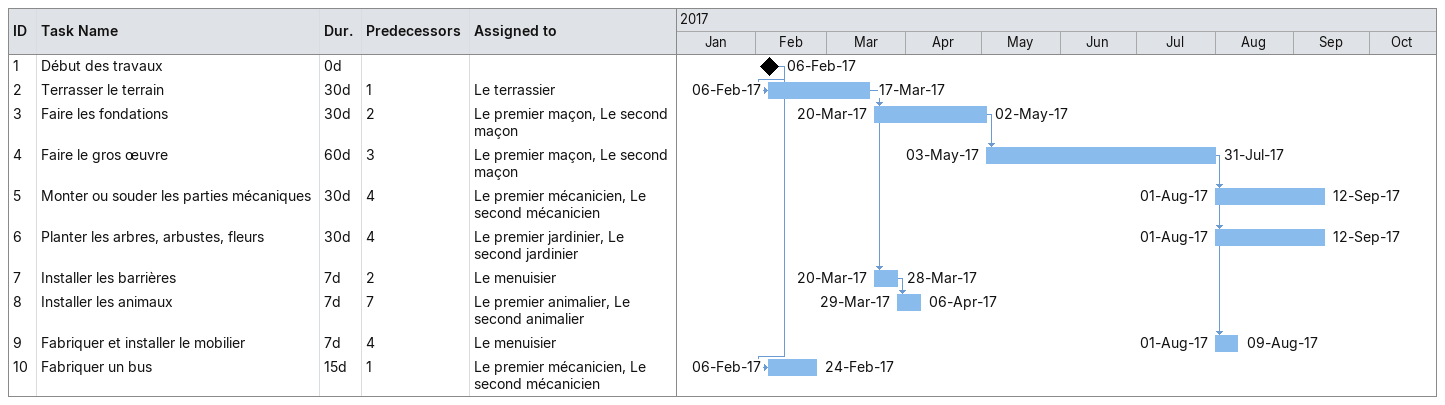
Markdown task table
| ID | Task | Duration | Start | Finish | Predecessors | Resources |
|---|---|---|---|---|---|---|
| 1 | Début des travaux | 0d | 2017-02-06 | 2017-02-06 |  |  |
| 2 | Terrasser le terrain | 30d | 2017-02-06 | 2017-03-17 | 1 | Le terrassier |
| 3 | Faire les fondations | 30d | 2017-03-20 | 2017-05-02 | 2 | Le premier maçon, Le second maçon |
| 4 | Faire le gros œuvre | 60d | 2017-05-03 | 2017-07-31 | 3 | Le premier maçon, Le second maçon |
| 5 | Monter ou souder les parties mécaniques | 30d | 2017-08-01 | 2017-09-12 | 4 | Le premier mécanicien, Le second mécanicien |
| 6 | Planter les arbres, arbustes, fleurs | 30d | 2017-08-01 | 2017-09-12 | 4 | Le premier jardinier, Le second jardinier |
| 7 | Installer les barrières | 7d | 2017-03-20 | 2017-03-28 | 2 | Le menuisier |
| 8 | Installer les animaux | 7d | 2017-03-29 | 2017-04-06 | 7 | Le premier animalier, Le second animalier |
| 9 | Fabriquer et installer le mobilier | 7d | 2017-08-01 | 2017-08-09 | 4 | Le menuisier |
| 10 | Fabriquer un bus | 15d | 2017-02-06 | 2017-02-24 | 1 | Le premier mécanicien, Le second mécanicien |
